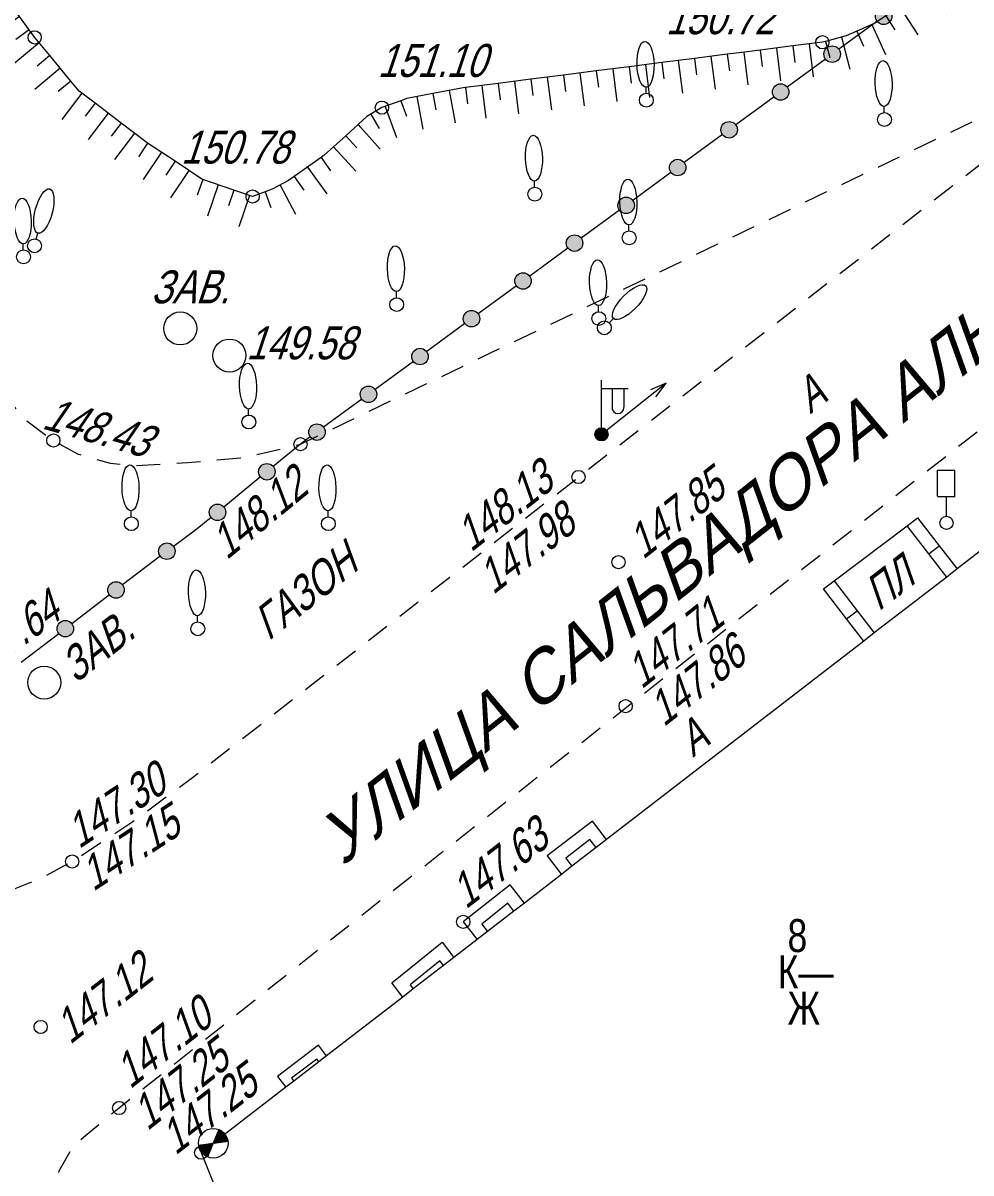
# Model space of a CAD drawing. Header units: metres. Extents: x 382 to 851, y 14083 to 14440.
# Drawn here: x 453 to 481.71, y 14117.26 to 14152.11 of the extents above; entities that cross this region are included whole.
import ezdxf
from ezdxf.enums import TextEntityAlignment as Align

# ---------------------------------------------------------------- set-up
doc = ezdxf.new("R2010")
doc.units = ezdxf.units.M
doc.header["$MEASUREMENT"] = 0
for name, color, linetype, lineweight in [('Бортовой камень', 7, 'Continuous', 25), ('Внутреннее заполнение', 7, 'Continuous', 25), ('Геодезические пункты', 7, 'Continuous', 25), ('Горизонтали', 7, 'Continuous', 25), ('Граница улицы', 7, 'Continuous', 25), ('Здания', 7, 'Continuous', 25), ('Колодцы', 7, 'Continuous', 25), ('Крыльца', 7, 'Continuous', 25), ('Леса и газоны', 7, 'Continuous', 25), ('ЛЭП', 7, 'Continuous', 25), ('Ограды', 7, 'Continuous', 25), ('Отдельно стоящее дерево', 7, 'Continuous', 25), ('Откосы', 7, 'Continuous', 25), ('Светофоры', 7, 'Continuous', 25), ('Фонари', 7, 'Continuous', 25), ('Части зданий', 7, 'Continuous', 25)]:
    doc.layers.add(name, color=color, linetype=linetype, lineweight=lineweight)
doc.styles.add('Style-RUSSIAN_1251', font='RUSSIAN_1251.shx')
doc.styles.add('Style-RUSSIAN_1251 I 0.32289', font='RUSSIAN_1251.shx', dxfattribs={"oblique": 18.5})

# ---------------------------------------------------------------- blocks, each defined once
blk = doc.blocks.new('KOLOD_105')
at = {"layer": 'Колодцы', "color": 251, "linetype": 'Continuous', "lineweight": 9}
blk.add_arc((0, 0), 0.5, 0, 360, dxfattribs=at)
blk = doc.blocks.new('DEREVO_492')
at = {"layer": 'Отдельно стоящее дерево', "color": 251, "linetype": 'Continuous', "lineweight": 9, "flags": 128}
blk.add_lwpolyline([(-0.007, 0.21), (-0.007, 0.393)], dxfattribs=at)
at = {"layer": 'Отдельно стоящее дерево', "color": 251, "linetype": 'Continuous', "lineweight": 9}
blk.add_arc((0, 0), 0.21, 0, 359.99999, dxfattribs=at)
blk.add_ellipse((-0.0255, 1.088), major_axis=(-0.0185, 0.695), ratio=0.3698286, dxfattribs=at)
blk = doc.blocks.new('DEREVO_493')
at = {"layer": 'Отдельно стоящее дерево', "color": 251, "linetype": 'Continuous', "lineweight": 9, "flags": 128}
blk.add_lwpolyline([(-0.007, 0.21), (-0.007, 0.393)], dxfattribs=at)
at = {"layer": 'Отдельно стоящее дерево', "color": 251, "linetype": 'Continuous', "lineweight": 9}
blk.add_arc((0, 0), 0.21, 0, 360, dxfattribs=at)
blk.add_ellipse((-0.025, 1.088), major_axis=(-0.019, 0.695), ratio=0.369829, dxfattribs=at)
blk = doc.blocks.new('PIKET_507')
at = {"layer": 'Горизонтали', "color": 251, "linetype": 'Continuous', "lineweight": 9}
blk.add_arc((0, 0), 0.2, 0, 360, dxfattribs=at)
blk = doc.blocks.new('DEREVO_494')
at = {"layer": 'Отдельно стоящее дерево', "color": 251, "linetype": 'Continuous', "lineweight": 9, "flags": 128}
blk.add_lwpolyline([(-0.007, 0.21), (-0.007, 0.393)], dxfattribs=at)
at = {"layer": 'Отдельно стоящее дерево', "color": 251, "linetype": 'Continuous', "lineweight": 9}
blk.add_arc((0, 0), 0.21, 0, 359.99999, dxfattribs=at)
blk.add_ellipse((-0.0255, 1.088), major_axis=(-0.0185, 0.695), ratio=0.3698286, dxfattribs=at)
blk = doc.blocks.new('DEREVO_495')
at = {"layer": 'Отдельно стоящее дерево', "color": 251, "linetype": 'Continuous', "lineweight": 9, "flags": 128}
blk.add_lwpolyline([(-0.007, 0.21), (-0.007, 0.393)], dxfattribs=at)
at = {"layer": 'Отдельно стоящее дерево', "color": 251, "linetype": 'Continuous', "lineweight": 9}
blk.add_arc((0, 0), 0.21, 0, 360, dxfattribs=at)
blk.add_ellipse((-0.025, 1.088), major_axis=(-0.019, 0.695), ratio=0.369829, dxfattribs=at)
blk = doc.blocks.new('DEREVO_498')
at = {"layer": 'Отдельно стоящее дерево', "color": 251, "linetype": 'Continuous', "lineweight": 9, "flags": 128}
blk.add_lwpolyline([(-0.007, 0.21), (-0.007, 0.393)], dxfattribs=at)
at = {"layer": 'Отдельно стоящее дерево', "color": 251, "linetype": 'Continuous', "lineweight": 9}
blk.add_arc((0, 0), 0.21, 0, 359.99999, dxfattribs=at)
blk.add_ellipse((-0.0255, 1.088), major_axis=(-0.0185, 0.695), ratio=0.3698286, dxfattribs=at)
blk = doc.blocks.new('PIKET_508')
at = {"layer": 'Горизонтали', "color": 251, "linetype": 'Continuous', "lineweight": 9}
blk.add_arc((0, 0), 0.2, 0, 360, dxfattribs=at)
blk = doc.blocks.new('PIKET_510')
at = {"layer": 'Горизонтали', "color": 251, "linetype": 'Continuous', "lineweight": 9}
blk.add_arc((0, 0), 0.2, 0, 360, dxfattribs=at)
blk = doc.blocks.new('DEREVO_499')
at = {"layer": 'Отдельно стоящее дерево', "color": 251, "linetype": 'Continuous', "lineweight": 9, "flags": 128}
blk.add_lwpolyline([(-0.007, 0.21), (-0.007, 0.393)], dxfattribs=at)
at = {"layer": 'Отдельно стоящее дерево', "color": 251, "linetype": 'Continuous', "lineweight": 9}
blk.add_arc((0, 0), 0.21, 0, 359.99999, dxfattribs=at)
blk.add_ellipse((-0.0255, 1.088), major_axis=(-0.0185, 0.695), ratio=0.3698286, dxfattribs=at)
blk = doc.blocks.new('DEREVO_510')
at = {"layer": 'Отдельно стоящее дерево', "color": 251, "linetype": 'Continuous', "lineweight": 9, "flags": 128}
blk.add_lwpolyline([(-0.007, 0.21), (-0.007, 0.393)], dxfattribs=at)
at = {"layer": 'Отдельно стоящее дерево', "color": 251, "linetype": 'Continuous', "lineweight": 9}
blk.add_arc((0, 0), 0.21, 0, 359.99999, dxfattribs=at)
blk.add_ellipse((-0.0255, 1.088), major_axis=(-0.0185, 0.695), ratio=0.3698286, dxfattribs=at)
blk = doc.blocks.new('DEREVO_511')
at = {"layer": 'Отдельно стоящее дерево', "color": 251, "linetype": 'Continuous', "lineweight": 9, "flags": 128}
blk.add_lwpolyline([(-0.007, 0.21), (-0.007, 0.393)], dxfattribs=at)
at = {"layer": 'Отдельно стоящее дерево', "color": 251, "linetype": 'Continuous', "lineweight": 9}
blk.add_arc((0, 0), 0.21, 0, 359.99999, dxfattribs=at)
blk.add_ellipse((-0.0255, 1.088), major_axis=(-0.0185, 0.695), ratio=0.3698286, dxfattribs=at)
blk = doc.blocks.new('DEREVO_512')
at = {"layer": 'Отдельно стоящее дерево', "color": 251, "linetype": 'Continuous', "lineweight": 9, "flags": 128}
blk.add_lwpolyline([(-0.007, 0.21), (-0.007, 0.393)], dxfattribs=at)
at = {"layer": 'Отдельно стоящее дерево', "color": 251, "linetype": 'Continuous', "lineweight": 9}
blk.add_arc((0, 0), 0.21, 0, 359.99999, dxfattribs=at)
blk.add_ellipse((-0.0255, 1.088), major_axis=(-0.0185, 0.695), ratio=0.3698286, dxfattribs=at)
blk = doc.blocks.new('KOLOD_106')
at = {"layer": 'Колодцы', "color": 251, "linetype": 'Continuous', "lineweight": 9}
blk.add_arc((0, 0), 0.5, 0, 360, dxfattribs=at)
blk = doc.blocks.new('KOLOD_107')
at = {"layer": 'Колодцы', "color": 251, "linetype": 'Continuous', "lineweight": 9}
blk.add_arc((0, 0), 0.5, 0, 360, dxfattribs=at)
blk = doc.blocks.new('PIKET_511')
at = {"layer": 'Горизонтали', "color": 251, "linetype": 'Continuous', "lineweight": 9}
blk.add_arc((0, 0), 0.2, 0, 360, dxfattribs=at)
blk = doc.blocks.new('PIKET_512')
at = {"layer": 'Горизонтали', "color": 251, "linetype": 'Continuous', "lineweight": 9}
blk.add_arc((0, 0), 0.2, 0, 360, dxfattribs=at)
blk = doc.blocks.new('PIKET_513')
at = {"layer": 'Горизонтали', "color": 251, "linetype": 'Continuous', "lineweight": 9}
blk.add_arc((0, 0), 0.2, 0, 360, dxfattribs=at)
blk = doc.blocks.new('FNRM1_17')
at = {"layer": 'Фонари', "linetype": 'Continuous', "lineweight": 9}
h = blk.add_hatch(color=251, dxfattribs=at)
edge = h.paths.add_edge_path()
edge.add_arc((0, 0), 0.2, 0, 360)
at = {"layer": 'Фонари', "color": 251, "linetype": 'Continuous', "lineweight": 9}
for p, q in [((0.003, 0.2), (0.003, 1.641)), ((0.017, 1.388), (0.805, 1.388)), ((0.322, 1.371), (0.322, 0.816)), ((0.676, 1.378), (0.676, 0.823))]:
    blk.add_line(p, q, dxfattribs=at)
blk.add_circle((0, 0), 0.2, dxfattribs=at)
blk.add_arc((0.496, 0.809), 0.181, 180, 0, dxfattribs=at)
blk = doc.blocks.new('PIKET_527')
at = {"layer": 'Горизонтали', "color": 251, "linetype": 'Continuous', "lineweight": 9}
blk.add_arc((0, 0), 0.2, 0, 360, dxfattribs=at)
blk = doc.blocks.new('PIKET_529')
at = {"layer": 'Горизонтали', "color": 251, "linetype": 'Continuous', "lineweight": 9}
blk.add_arc((0, 0), 0.2, 0, 360, dxfattribs=at)
blk = doc.blocks.new('msdElementTypeLineString_185')
at = {"layer": 'Откосы', "color": 251, "linetype": 'Continuous', "lineweight": 9}
for p, q in [((0.001, 17.027), (0.149, 16.698)), ((0.355, 16.242), (0.653, 15.585)), ((46.064, 15.636), (46.36, 15.842)), ((45.061, 14.937), (45.654, 15.35)), ((0.859, 15.129), (1.156, 14.471)), ((44.059, 14.239), (44.651, 14.652)), ((1.362, 14.016), (1.659, 13.358)), ((43.056, 13.541), (43.648, 13.953)), ((1.865, 12.902), (2.163, 12.245)), ((40.979, 12.26), (41.61, 12.61)), ((2.369, 11.789), (2.666, 11.131)), ((38.796, 11.162), (39.447, 11.475)), ((37.695, 10.633), (38.346, 10.946)), ((2.872, 10.676), (3.17, 10.018)), ((36.593, 10.105), (37.244, 10.417)), ((35.492, 9.576), (36.143, 9.888)), ((34.39, 9.047), (35.041, 9.359)), ((33.289, 8.518), (33.94, 8.831)), ((3.947, 8.483), (4.29, 7.847)), ((32.188, 7.989), (32.838, 8.302)), ((31.086, 7.461), (31.737, 7.773)), ((4.527, 7.407), (4.87, 6.772)), ((29.985, 6.932), (30.635, 7.244)), ((28.883, 6.403), (29.534, 6.715)), ((5.108, 6.332), (5.451, 5.697)), ((27.782, 5.874), (28.432, 6.187)), ((26.68, 5.345), (27.331, 5.658)), ((5.688, 5.257), (6.031, 4.622)), ((25.579, 4.817), (26.229, 5.129)), ((24.477, 4.288), (25.128, 4.6)), ((6.328, 4.22), (6.769, 3.649)), ((23.376, 3.759), (24.026, 4.071)), ((22.274, 3.23), (22.925, 3.543)), ((7.075, 3.254), (7.516, 2.683)), ((21.173, 2.701), (21.823, 3.014)), ((20.071, 2.173), (20.722, 2.485)), ((7.822, 2.287), (8.264, 1.716)), ((18.97, 1.644), (19.62, 1.956)), ((17.868, 1.115), (18.519, 1.428)), ((8.599, 1.351), (9.181, 0.924)), ((15.568, 0.331), (16.271, 0.498)), ((11.922, 0.004), (12.643, 0.045)), ((14.36, 0.171), (15.079, 0.235))]:
    blk.add_line(p, q, dxfattribs=at)
at = {"layer": 'Откосы', "color": 251, "linetype": 'Continuous', "lineweight": 9, "flags": 128}
for points in [[(42.047, 12.852), (42.144, 12.906), (42.646, 13.255)], [(39.898, 11.691), (40.3, 11.884), (40.541, 12.018)], [(3.375, 9.562), (3.434, 9.432), (3.709, 8.923)], [(16.757, 0.614), (16.889, 0.645), (17.417, 0.899)], [(9.599, 0.651), (10.14, 0.35), (10.239, 0.322)], [(10.72, 0.185), (11.128, 0.068), (11.424, 0.04)], [(13.142, 0.073), (13.471, 0.092), (13.862, 0.126)]]:
    blk.add_lwpolyline(points, dxfattribs=at)
blk = doc.blocks.new('PIKET_534')
at = {"layer": 'Горизонтали', "color": 251, "linetype": 'Continuous', "lineweight": 9}
blk.add_arc((0, 0), 0.2, 0, 360, dxfattribs=at)
blk = doc.blocks.new('PIKET_536')
at = {"layer": 'Горизонтали', "color": 251, "linetype": 'Continuous', "lineweight": 9}
blk.add_arc((0, 0), 0.2, 0, 360, dxfattribs=at)
blk = doc.blocks.new('NIV')
at = {"layer": 'Геодезические пункты', "color": 251, "linetype": 'Continuous', "lineweight": 9}
for p, q in [((-0.45, 0.015), (-0.026, 0.015)), ((-0.448, 0.045), (-0.078, 0.045)), ((-0.444, 0.075), (-0.13, 0.075)), ((-0.438, 0.105), (-0.182, 0.105)), ((-0.429, 0.135), (-0.234, 0.135)), ((-0.419, 0.165), (-0.286, 0.165)), ((-0.406, 0.195), (-0.338, 0.195)), ((0.39, 0.225), (-0.39, -0.225)), ((-0.39, 0.225), (0.39, -0.225)), ((0.026, 0.015), (0.45, 0.015)), ((0.078, 0.045), (0.448, 0.045)), ((0.13, 0.075), (0.444, 0.075)), ((0.182, 0.105), (0.438, 0.105)), ((0.234, 0.135), (0.429, 0.135)), ((0.286, 0.165), (0.419, 0.165)), ((0.338, 0.195), (0.406, 0.195)), ((-0.45, -0.015), (-0.026, -0.015)), ((-0.448, -0.045), (-0.077, -0.045)), ((-0.444, -0.075), (-0.129, -0.075)), ((-0.438, -0.105), (-0.181, -0.105)), ((-0.429, -0.135), (-0.233, -0.135)), ((-0.419, -0.165), (-0.285, -0.165)), ((-0.406, -0.195), (-0.337, -0.195)), ((0.026, -0.015), (0.45, -0.015)), ((0.078, -0.045), (0.448, -0.045)), ((0.13, -0.075), (0.444, -0.075)), ((0.182, -0.105), (0.438, -0.105)), ((0.234, -0.135), (0.429, -0.135)), ((0.286, -0.165), (0.419, -0.165)), ((0.338, -0.195), (0.406, -0.195))]:
    blk.add_line(p, q, dxfattribs=at)
blk.add_arc((0, 0), 0.45, 0, 360, dxfattribs=at)
blk = doc.blocks.new('PIKET_537')
at = {"layer": 'Горизонтали', "color": 251, "linetype": 'Continuous', "lineweight": 9}
blk.add_arc((0, 0), 0.2, 0, 360, dxfattribs=at)
blk = doc.blocks.new('PIKET_540')
at = {"layer": 'Горизонтали', "color": 251, "linetype": 'Continuous', "lineweight": 9}
blk.add_arc((0, 0), 0.2, 0, 360, dxfattribs=at)
blk = doc.blocks.new('DORZN1_59')
at = {"layer": 'Светофоры', "color": 251, "linetype": 'Continuous', "lineweight": 9}
for p, q in [((-0.27, 0.806), (-0.27, 1.603)), ((-0.27, 1.598), (0.252, 1.598)), ((0.252, 0.792), (0.252, 1.589)), ((-0.27, 0.801), (0.248, 0.801)), ((-0.004, 0.2), (-0.004, 0.801))]:
    blk.add_line(p, q, dxfattribs=at)
blk.add_arc((0, 0), 0.2, 0, 360, dxfattribs=at)
blk = doc.blocks.new('PIKET_546')
at = {"layer": 'Горизонтали', "color": 251, "linetype": 'Continuous', "lineweight": 9}
blk.add_arc((0, 0), 0.2, 0, 360, dxfattribs=at)
blk = doc.blocks.new('PIKET_547')
at = {"layer": 'Горизонтали', "color": 251, "linetype": 'Continuous', "lineweight": 9}
blk.add_arc((0, 0), 0.2, 0, 360, dxfattribs=at)
blk = doc.blocks.new('msdElementTypeLine_68')
at = {"layer": 'ЛЭП', "color": 251, "linetype": 'Continuous', "lineweight": 9}
blk.add_line((2.09, 1.69), (0.134, 0.134), dxfattribs=at)
at = {"layer": 'ЛЭП', "color": 251, "linetype": 'Continuous', "lineweight": 9, "flags": 128}
blk.add_lwpolyline([(1.783, 1.275), (2.09, 1.69), (1.615, 1.483)], dxfattribs=at)
blk = doc.blocks.new('msdElementTypeLineString_194')
at = {"layer": 'Откосы', "color": 251, "linetype": 'Continuous', "lineweight": 9}
for p, q in [((52.243, 21.983), (51.442, 21.384)), ((52.243, 21.983), (52.543, 21.582)), ((51.843, 21.683), (52.442, 20.882)), ((51.442, 21.384), (50.642, 20.784)), ((51.442, 21.384), (51.742, 20.983)), ((51.042, 21.084), (51.641, 20.283)), ((50.642, 20.784), (49.841, 20.185)), ((50.642, 20.784), (50.941, 20.384)), ((50.241, 20.485), (50.841, 19.684)), ((49.841, 20.185), (49.04, 19.586)), ((49.441, 19.886), (50.04, 19.085)), ((49.841, 20.185), (50.141, 19.785)), ((49.04, 19.586), (48.24, 18.987)), ((49.04, 19.586), (49.34, 19.186)), ((48.64, 19.287), (49.239, 18.486)), ((48.24, 18.987), (47.439, 18.388)), ((48.24, 18.987), (48.539, 18.587)), ((47.839, 18.687), (48.439, 17.887)), ((47.439, 18.388), (46.638, 17.789)), ((47.439, 18.388), (47.739, 17.987)), ((46.638, 17.789), (45.838, 17.19)), ((46.638, 17.789), (46.938, 17.388)), ((47.039, 18.088), (47.638, 17.288)), ((46.238, 17.489), (46.837, 16.688)), ((45.838, 17.19), (45.037, 16.59)), ((45.838, 17.19), (46.137, 16.789)), ((45.437, 16.89), (46.037, 16.089)), ((45.037, 16.59), (44.237, 15.991)), ((45.037, 16.59), (45.337, 16.19)), ((44.637, 16.291), (45.236, 15.49)), ((44.237, 15.991), (43.436, 15.392)), ((43.836, 15.692), (44.435, 14.891)), ((44.237, 15.991), (44.536, 15.591)), ((43.436, 15.392), (42.635, 14.793)), ((43.436, 15.392), (43.735, 14.992)), ((43.036, 15.093), (43.635, 14.292)), ((42.635, 14.793), (41.835, 14.194)), ((42.635, 14.793), (42.935, 14.393)), ((42.235, 14.493), (42.834, 13.693)), ((41.835, 14.194), (41.034, 13.595)), ((41.835, 14.194), (42.134, 13.794)), ((41.034, 13.595), (40.233, 12.996)), ((41.034, 13.595), (41.334, 13.194)), ((41.434, 13.894), (42.033, 13.094)), ((1.144, 12.786), (1.001, 13.26)), ((40.634, 13.295), (41.233, 12.495)), ((40.233, 12.996), (39.433, 12.396)), ((40.233, 12.996), (40.533, 12.595)), ((1.144, 12.786), (0.665, 12.641)), ((39.833, 12.696), (40.432, 11.895)), ((1.349, 12.333), (0.48, 11.84)), ((39.433, 12.396), (38.632, 11.797)), ((39.433, 12.396), (39.732, 11.996)), ((1.596, 11.898), (1.161, 11.652)), ((2.09, 11.029), (1.596, 11.898)), ((39.032, 12.097), (39.631, 11.296)), ((38.632, 11.797), (37.831, 11.198)), ((38.632, 11.797), (38.932, 11.397)), ((1.843, 11.464), (0.974, 10.97)), ((37.831, 11.198), (37.031, 10.599)), ((37.831, 11.198), (38.131, 10.798)), ((38.232, 11.498), (38.831, 10.697)), ((2.09, 11.029), (1.655, 10.782)), ((2.584, 10.159), (2.09, 11.029)), ((37.431, 10.899), (38.03, 10.098)), ((2.337, 10.594), (1.467, 10.1)), ((37.031, 10.599), (36.23, 10)), ((37.031, 10.599), (37.33, 10.199)), ((2.584, 10.159), (2.149, 9.912)), ((36.63, 10.299), (37.23, 9.499)), ((36.23, 10), (35.429, 9.401)), ((36.23, 10), (36.53, 9.6)), ((2.831, 9.724), (1.961, 9.231)), ((35.83, 9.7), (36.429, 8.9)), ((3.081, 9.292), (2.676, 8.998)), ((3.667, 8.482), (3.081, 9.292)), ((35.429, 9.401), (34.629, 8.802)), ((35.029, 9.101), (35.628, 8.301)), ((35.429, 9.401), (35.729, 9)), ((3.374, 8.887), (2.564, 8.3)), ((34.629, 8.802), (33.828, 8.203)), ((34.629, 8.802), (34.928, 8.401)), ((3.667, 8.482), (3.262, 8.188)), ((4.254, 7.672), (3.667, 8.482)), ((34.228, 8.502), (34.828, 7.701)), ((3.96, 8.077), (3.15, 7.49)), ((33.828, 8.203), (33.027, 7.603)), ((33.828, 8.203), (34.128, 7.802)), ((4.254, 7.672), (3.849, 7.378)), ((4.84, 6.862), (4.254, 7.672)), ((33.428, 7.903), (34.027, 7.102)), ((33.027, 7.603), (33.327, 7.203)), ((4.547, 7.267), (3.737, 6.68)), ((32.219, 7.015), (31.38, 6.471)), ((32.219, 7.015), (32.491, 6.595)), ((32.627, 7.304), (33.226, 6.503)), ((4.84, 6.862), (4.435, 6.568)), ((5.427, 6.052), (4.84, 6.862)), ((31.8, 6.743), (32.344, 5.904)), ((5.133, 6.457), (4.323, 5.87)), ((31.38, 6.471), (31.652, 6.051)), ((5.427, 6.052), (5.022, 5.759)), ((30.496, 6.011), (30.701, 5.555)), ((30.952, 6.216), (31.362, 5.304)), ((5.731, 5.655), (4.96, 5.018)), ((29.055, 5.624), (29.18, 4.632)), ((29.548, 5.7), (29.677, 5.217)), ((30.031, 5.828), (30.289, 4.862)), ((6.05, 5.27), (5.664, 4.951)), ((6.687, 4.499), (6.05, 5.27)), ((26.575, 5.31), (25.582, 5.184)), ((26.079, 5.247), (26.204, 4.255)), ((26.575, 5.31), (26.637, 4.814)), ((27.071, 5.373), (27.196, 4.381)), ((28.559, 5.562), (27.567, 5.436)), ((27.567, 5.436), (27.629, 4.94)), ((28.063, 5.499), (28.188, 4.507)), ((28.559, 5.562), (28.621, 5.065)), ((6.368, 4.885), (5.598, 4.247)), ((23.598, 4.933), (22.606, 4.807)), ((24.59, 5.059), (23.598, 4.933)), ((23.598, 4.933), (23.661, 4.437)), ((24.094, 4.996), (24.22, 4.004)), ((25.582, 5.184), (24.59, 5.059)), ((24.59, 5.059), (24.653, 4.563)), ((25.086, 5.122), (25.212, 4.129)), ((25.582, 5.184), (25.645, 4.688)), ((20.622, 4.555), (19.63, 4.43)), ((21.614, 4.681), (20.622, 4.555)), ((20.622, 4.555), (20.685, 4.059)), ((21.118, 4.618), (21.244, 3.626)), ((22.606, 4.807), (21.614, 4.681)), ((21.614, 4.681), (21.677, 4.185)), ((22.11, 4.744), (22.236, 3.752)), ((22.606, 4.807), (22.669, 4.311)), ((23.102, 4.87), (23.228, 3.878)), ((6.687, 4.499), (6.302, 4.181)), ((18.146, 4.215), (18.333, 3.232)), ((19.63, 4.43), (18.638, 4.304)), ((18.638, 4.304), (18.701, 3.808)), ((19.134, 4.367), (19.26, 3.375)), ((19.63, 4.43), (19.693, 3.934)), ((20.126, 4.493), (20.252, 3.501)), ((7.022, 4.131), (6.417, 3.335)), ((16.681, 3.903), (16.853, 3.433)), ((17.164, 4.027), (17.351, 3.045)), ((17.655, 4.121), (17.749, 3.63)), ((7.42, 3.829), (7.117, 3.431)), ((7.818, 3.526), (7.213, 2.73)), ((8.216, 3.223), (7.42, 3.829)), ((15.773, 3.494), (16.028, 3.064)), ((16.212, 3.731), (16.555, 2.792)), ((8.216, 3.223), (7.913, 2.825)), ((15.387, 3.18), (16.058, 2.439)), ((8.614, 2.921), (8.009, 2.125)), ((15.016, 2.844), (15.352, 2.474)), ((9.014, 2.621), (8.737, 2.205)), ((9.846, 2.067), (9.014, 2.621)), ((14.646, 2.508), (15.317, 1.767)), ((9.43, 2.344), (8.875, 1.512)), ((14.266, 2.183), (13.452, 1.603)), ((14.266, 2.183), (14.556, 1.776)), ((9.846, 2.067), (9.569, 1.651)), ((10.262, 1.789), (9.707, 0.957)), ((13.859, 1.893), (14.439, 1.079)), ((10.681, 1.517), (10.519, 1.044)), ((11.627, 1.194), (10.681, 1.517)), ((13.452, 1.603), (13.742, 1.196)), ((11.154, 1.356), (10.831, 0.409)), ((11.627, 1.194), (11.465, 0.721)), ((12.57, 1.141), (12.745, 0.672)), ((13.024, 1.347), (13.491, 0.463)), ((12.1, 1.032), (11.777, 0.086))]:
    blk.add_line(p, q, dxfattribs=at)
at = {"layer": 'Откосы', "color": 251, "linetype": 'Continuous', "lineweight": 9, "flags": 128}
for points in [[(1.596, 11.898), (1.201, 12.595), (1.144, 12.786)], [(3.081, 9.292), (3.06, 9.32), (2.584, 10.159)], [(33.027, 7.603), (32.381, 7.119), (32.219, 7.015)], [(31.38, 6.471), (31.065, 6.266), (31.024, 6.248), (30.496, 6.011)], [(6.05, 5.27), (5.593, 5.822), (5.427, 6.052)], [(30.496, 6.011), (30.175, 5.866), (29.548, 5.7)], [(29.548, 5.7), (29.455, 5.675), (28.559, 5.562)], [(27.567, 5.436), (26.933, 5.356), (26.575, 5.31)], [(7.42, 3.829), (6.94, 4.193), (6.687, 4.499)], [(18.638, 4.304), (18.568, 4.295), (17.655, 4.121)], [(16.681, 3.903), (16.111, 3.694), (15.773, 3.494)], [(17.655, 4.121), (16.87, 3.972), (16.681, 3.903)], [(15.773, 3.494), (15.658, 3.426), (15.016, 2.844)], [(9.014, 2.621), (8.961, 2.657), (8.216, 3.223)], [(15.016, 2.844), (14.365, 2.253), (14.266, 2.183)], [(10.681, 1.517), (10.658, 1.525), (9.846, 2.067)], [(13.452, 1.603), (13.285, 1.485), (12.788, 1.222), (12.57, 1.141)], [(12.57, 1.141), (12.194, 1), (11.627, 1.194)]]:
    blk.add_lwpolyline(points, dxfattribs=at)
blk = doc.blocks.new('DEREVO_524')
at = {"layer": 'Отдельно стоящее дерево', "color": 251, "linetype": 'Continuous', "lineweight": 9, "flags": 128}
blk.add_lwpolyline([(-0.007, 0.21), (-0.007, 0.393)], dxfattribs=at)
at = {"layer": 'Отдельно стоящее дерево', "color": 251, "linetype": 'Continuous', "lineweight": 9}
blk.add_arc((0, 0), 0.21, 0, 359.99999, dxfattribs=at)
blk.add_ellipse((-0.0255, 1.088), major_axis=(-0.0185, 0.695), ratio=0.3698286, dxfattribs=at)
blk = doc.blocks.new('DEREVO_525')
at = {"layer": 'Отдельно стоящее дерево', "color": 251, "linetype": 'Continuous', "lineweight": 9, "flags": 128}
blk.add_lwpolyline([(-0.007, 0.21), (-0.007, 0.393)], dxfattribs=at)
at = {"layer": 'Отдельно стоящее дерево', "color": 251, "linetype": 'Continuous', "lineweight": 9}
blk.add_arc((0, 0), 0.21, 0, 359.99999, dxfattribs=at)
blk.add_ellipse((-0.0255, 1.088), major_axis=(-0.0185, 0.695), ratio=0.3698286, dxfattribs=at)
blk = doc.blocks.new('DEREVO_526')
at = {"layer": 'Отдельно стоящее дерево', "color": 251, "linetype": 'Continuous', "lineweight": 9, "flags": 128}
blk.add_lwpolyline([(-0.007, 0.21), (-0.007, 0.393)], dxfattribs=at)
at = {"layer": 'Отдельно стоящее дерево', "color": 251, "linetype": 'Continuous', "lineweight": 9}
blk.add_arc((0, 0), 0.21, 0, 360, dxfattribs=at)
blk.add_ellipse((-0.026, 1.088), major_axis=(-0.019, 0.695), ratio=0.369829, dxfattribs=at)
blk = doc.blocks.new('DEREVO_527')
at = {"layer": 'Отдельно стоящее дерево', "color": 251, "linetype": 'Continuous', "lineweight": 9, "flags": 128}
blk.add_lwpolyline([(-0.007, 0.21), (-0.007, 0.393)], dxfattribs=at)
at = {"layer": 'Отдельно стоящее дерево', "color": 251, "linetype": 'Continuous', "lineweight": 9}
blk.add_arc((0, 0), 0.21, 0, 359.99999, dxfattribs=at)
blk.add_ellipse((-0.0255, 1.088), major_axis=(-0.0185, 0.695), ratio=0.3698286, dxfattribs=at)
blk = doc.blocks.new('msdElementTypeLineString_214')
at = {"layer": 'Ограды', "linetype": 'Continuous', "lineweight": 9}
h = blk.add_hatch(color=251, dxfattribs=at)
edge = h.paths.add_edge_path()
edge.add_arc((45.987, 23.373), 0.25, 0, 360)
h = blk.add_hatch(color=251, dxfattribs=at)
edge = h.paths.add_edge_path()
edge.add_arc((44.427, 22.228), 0.25, 0, 360)
h = blk.add_hatch(color=251, dxfattribs=at)
edge = h.paths.add_edge_path()
edge.add_arc((42.866, 21.082), 0.25, 0, 360)
h = blk.add_hatch(color=251, dxfattribs=at)
edge = h.paths.add_edge_path()
edge.add_arc((41.305, 19.937), 0.25, 0, 360)
h = blk.add_hatch(color=251, dxfattribs=at)
edge = h.paths.add_edge_path()
edge.add_arc((39.745, 18.792), 0.25, 0, 360)
h = blk.add_hatch(color=251, dxfattribs=at)
edge = h.paths.add_edge_path()
edge.add_arc((38.184, 17.646), 0.25, 0, 360)
h = blk.add_hatch(color=251, dxfattribs=at)
edge = h.paths.add_edge_path()
edge.add_arc((36.623, 16.501), 0.25, 0, 360)
h = blk.add_hatch(color=251, dxfattribs=at)
edge = h.paths.add_edge_path()
edge.add_arc((35.062, 15.355), 0.25, 0, 360)
h = blk.add_hatch(color=251, dxfattribs=at)
edge = h.paths.add_edge_path()
edge.add_arc((33.502, 14.21), 0.25, 0, 360)
h = blk.add_hatch(color=251, dxfattribs=at)
edge = h.paths.add_edge_path()
edge.add_arc((31.941, 13.065), 0.25, 0, 360)
h = blk.add_hatch(color=251, dxfattribs=at)
edge = h.paths.add_edge_path()
edge.add_arc((30.38, 11.919), 0.25, 0, 360)
h = blk.add_hatch(color=251, dxfattribs=at)
edge = h.paths.add_edge_path()
edge.add_arc((28.82, 10.774), 0.25, 0, 360)
h = blk.add_hatch(color=251, dxfattribs=at)
edge = h.paths.add_edge_path()
edge.add_arc((27.303, 9.572), 0.25, 0, 360)
h = blk.add_hatch(color=251, dxfattribs=at)
edge = h.paths.add_edge_path()
edge.add_arc((25.807, 8.343), 0.25, 0, 360)
h = blk.add_hatch(color=251, dxfattribs=at)
edge = h.paths.add_edge_path()
edge.add_arc((24.273, 7.164), 0.25, 0, 360)
h = blk.add_hatch(color=251, dxfattribs=at)
edge = h.paths.add_edge_path()
edge.add_arc((22.733, 5.991), 0.25, 0, 360)
h = blk.add_hatch(color=251, dxfattribs=at)
edge = h.paths.add_edge_path()
edge.add_arc((21.195, 4.815), 0.25, 0, 360)
at = {"layer": 'Ограды', "color": 251, "linetype": 'Continuous', "lineweight": 9}
for p, q in [((44.225, 22.08), (43.068, 21.23)), ((41.104, 19.789), (39.946, 18.94)), ((39.543, 18.644), (38.386, 17.794)), ((37.983, 17.498), (36.825, 16.649)), ((36.422, 16.353), (35.264, 15.503)), ((34.861, 15.208), (33.704, 14.358)), ((33.3, 14.062), (32.143, 13.213)), ((31.74, 12.917), (30.582, 12.067)), ((30.179, 11.772), (29.021, 10.922)), ((27.11, 9.414), (26, 8.502)), ((24.073, 7.015), (22.932, 6.143)), ((22.535, 5.839), (21.394, 4.967)), ((20.997, 4.663), (19.856, 3.791))]:
    blk.add_line(p, q, dxfattribs=at)
at = {"layer": 'Ограды', "color": 251, "linetype": 'Continuous', "lineweight": 9, "flags": 128}
for points in [[(45.786, 23.225), (45.7, 23.162), (44.628, 22.376)], [(42.665, 20.934), (42.327, 20.687), (41.507, 20.085)], [(28.618, 10.626), (28.318, 10.406), (27.496, 9.731)], [(25.614, 8.185), (25.144, 7.798), (24.475, 7.311)]]:
    blk.add_lwpolyline(points, dxfattribs=at)
at = {"layer": 'Ограды', "color": 251, "linetype": 'Continuous', "lineweight": 9}
for centre in [(45.987, 23.373), (45.987, 23.373), (44.427, 22.228), (44.427, 22.228), (42.866, 21.082), (42.866, 21.082), (41.305, 19.937), (41.305, 19.937), (39.745, 18.792), (39.745, 18.792), (38.184, 17.646), (38.184, 17.646), (36.623, 16.501), (36.623, 16.501), (35.062, 15.355), (35.062, 15.355), (33.502, 14.21), (33.502, 14.21), (31.941, 13.065), (31.941, 13.065), (30.38, 11.919), (30.38, 11.919), (28.82, 10.774), (28.82, 10.774), (27.303, 9.572), (27.303, 9.572), (25.807, 8.343), (25.807, 8.343), (24.273, 7.164), (24.273, 7.164), (22.733, 5.991), (22.733, 5.991), (21.195, 4.815), (21.195, 4.815)]:
    blk.add_circle(centre, 0.25, dxfattribs=at)
blk = doc.blocks.new('msdElementTypeLineString_215')
at = {"layer": 'Бортовой камень', "color": 251, "linetype": 'Continuous', "lineweight": 9}
for p, q in [((51.386, 23.468), (51.944, 23.902)), ((50.434, 22.726), (50.991, 23.16)), ((49.481, 21.984), (50.039, 22.419)), ((48.529, 21.242), (49.087, 21.677)), ((47.576, 20.501), (48.134, 20.935)), ((46.624, 19.759), (47.182, 20.193)), ((45.671, 19.017), (46.229, 19.452)), ((44.719, 18.275), (45.277, 18.71)), ((43.767, 17.533), (44.325, 17.968)), ((42.814, 16.792), (43.372, 17.226)), ((41.862, 16.05), (42.42, 16.484)), ((40.909, 15.308), (41.467, 15.743)), ((39.957, 14.566), (40.515, 15.001)), ((39.004, 13.825), (39.562, 14.259)), ((38.052, 13.083), (38.61, 13.517)), ((37.1, 12.341), (37.658, 12.776)), ((36.147, 11.599), (36.705, 12.034)), ((35.195, 10.858), (35.753, 11.292)), ((34.242, 10.116), (34.8, 10.55)), ((33.29, 9.374), (33.848, 9.809)), ((32.337, 8.632), (32.895, 9.067)), ((31.385, 7.891), (31.943, 8.325)), ((30.432, 7.149), (30.99, 7.583)), ((29.48, 6.407), (30.038, 6.842)), ((28.528, 5.665), (29.086, 6.1)), ((26.598, 4.215), (27.166, 4.635)), ((24.597, 2.864), (25.188, 3.253)), ((23.55, 2.266), (24.172, 2.602)), ((22.439, 1.796), (23.095, 2.06))]:
    blk.add_line(p, q, dxfattribs=at)
at = {"layer": 'Бортовой камень', "color": 251, "linetype": 'Continuous', "lineweight": 9, "flags": 128}
for points in [[(27.568, 4.933), (27.921, 5.193), (28.133, 5.358)], [(25.606, 3.527), (26.158, 3.89), (26.195, 3.918)]]:
    blk.add_lwpolyline(points, dxfattribs=at)
blk = doc.blocks.new('msdElementTypeLineString_221')
at = {"layer": 'Бортовой камень', "color": 251, "linetype": 'Continuous', "lineweight": 9}
for p, q in [((42.28, 34.737), (41.925, 34.727)), ((39.379, 33.45), (38.821, 33.011)), ((38.428, 32.702), (37.869, 32.263)), ((37.476, 31.954), (36.918, 31.515)), ((36.525, 31.206), (35.966, 30.767)), ((35.573, 30.458), (35.014, 30.02)), ((34.621, 29.711), (34.063, 29.272)), ((33.67, 28.963), (33.111, 28.524)), ((32.718, 28.215), (32.16, 27.776)), ((31.767, 27.467), (31.208, 27.028)), ((30.815, 26.719), (30.256, 26.28)), ((29.863, 25.971), (29.305, 25.532)), ((28.912, 25.223), (28.353, 24.784)), ((27.96, 24.475), (27.402, 24.036)), ((27.009, 23.727), (26.45, 23.288)), ((26.057, 22.979), (25.499, 22.54)), ((25.105, 22.231), (24.547, 21.792)), ((24.154, 21.483), (23.595, 21.044)), ((23.202, 20.735), (22.644, 20.296)), ((22.251, 19.987), (21.692, 19.548)), ((21.299, 19.239), (20.741, 18.8)), ((20.347, 18.491), (19.789, 18.052)), ((19.396, 17.743), (18.837, 17.304)), ((18.444, 16.995), (17.886, 16.556)), ((17.493, 16.247), (16.934, 15.808)), ((16.541, 15.499), (15.983, 15.06)), ((15.59, 14.751), (15.031, 14.312)), ((14.638, 14.003), (14.079, 13.564)), ((13.686, 13.255), (13.128, 12.817)), ((12.735, 12.508), (12.176, 12.069)), ((11.783, 11.76), (11.225, 11.321)), ((10.832, 11.012), (10.273, 10.573)), ((9.88, 10.264), (9.322, 9.825)), ((8.929, 9.515), (8.372, 9.074)), ((7.981, 8.763), (7.425, 8.321)), ((7.033, 8.01), (6.477, 7.568)), ((6.086, 7.257), (5.529, 6.815)), ((5.138, 6.504), (4.582, 6.062)), ((4.19, 5.751), (3.634, 5.309)), ((3.243, 4.998), (2.686, 4.556)), ((0.135, 0.35), (0.196, 0))]:
    blk.add_line(p, q, dxfattribs=at)
at = {"layer": 'Бортовой камень', "color": 251, "linetype": 'Continuous', "lineweight": 9, "flags": 128}
for points in [[(41.425, 34.713), (41.403, 34.712), (41.134, 34.606), (40.77, 34.443)], [(40.347, 34.176), (39.949, 33.901), (39.8, 33.781), (39.772, 33.759)], [(2.295, 4.245), (1.971, 3.988), (1.741, 3.8)], [(1.354, 3.483), (0.886, 3.1), (0.813, 3.025)], [(0.475, 2.658), (0.146, 2.071), (0.137, 2.035)], [(0.031, 1.548), (0.001, 1.117), (0.049, 0.842)]]:
    blk.add_lwpolyline(points, dxfattribs=at)
blk = doc.blocks.new('msdElementTypeTextNode_21')
at = {"layer": 'Здания', "color": 251, "linetype": 'Continuous', "lineweight": 9, "style": 'Style-RUSSIAN_1251', "width": 0.799996}
for s, p in [(' 8', (0, 1.1)), ('К—', (0, 0)), (' Ж', (0, -1.1))]:
    blk.add_text(s, height=1, dxfattribs=at).set_placement(p, align=Align.MIDDLE_LEFT)

msp = doc.modelspace()

# ---------------------------------------------------------------- linework, layer by layer
at = {"layer": 'Внутреннее заполнение', "color": 251, "linetype": 'Continuous', "lineweight": 9, "flags": 128}
for points in [[(480.435, 14136.021), (480.754, 14136.262)], [(477.946, 14134.054), (478.265, 14134.295)], [(470.359, 14127.118), (470.171, 14127.363), (469.436, 14126.797), (469.626, 14126.552)], [(467.866, 14125.192), (467.683, 14125.43), (466.89, 14124.801), (467.065, 14124.574)], [(465.734, 14123.545), (465.625, 14123.686), (464.72, 14122.956), (464.813, 14122.835)], [(461.956, 14120.628), (461.893, 14120.709), (461.131, 14120.13), (461.199, 14120.043)]]:
    msp.add_lwpolyline(points, dxfattribs=at)
at = {"layer": 'Здания', "color": 251, "linetype": 'Continuous', "lineweight": 9, "flags": 128}
msp.add_lwpolyline([(491.095, 14143.134), (481.294, 14135.564), (480.977, 14135.319), (478.783, 14133.625), (478.467, 14133.38), (470.676, 14127.363), (470.359, 14127.118), (469.626, 14126.552), (469.31, 14126.307), (468.183, 14125.437), (467.866, 14125.192), (467.065, 14124.574), (466.749, 14124.329), (466.05, 14123.79), (465.734, 14123.545), (464.813, 14122.835), (464.497, 14122.59), (462.194, 14120.811), (461.956, 14120.628), (461.199, 14120.043), (460.961, 14119.859), (459.051, 14118.384), (458.39, 14117.873), (460.024, 14113.783)], dxfattribs=at)
at = {"layer": 'Крыльца', "color": 251, "linetype": 'Continuous', "lineweight": 9, "flags": 128}
for points in [[(480.977, 14135.319), (480.435, 14136.021), (479.777, 14136.873), (480.096, 14137.114), (480.754, 14136.262), (481.294, 14135.564)], [(477.565, 14135.202), (479.777, 14136.873)], [(478.467, 14133.38), (477.946, 14134.054), (477.246, 14134.961), (477.565, 14135.202), (478.265, 14134.295), (478.783, 14133.625)]]:
    msp.add_lwpolyline(points, dxfattribs=at)
at = {"layer": 'Части зданий', "color": 251, "linetype": 'Continuous', "lineweight": 9, "flags": 128}
for points in [[(470.676, 14127.363), (470.243, 14127.923), (468.875, 14126.87), (469.31, 14126.307)], [(468.183, 14125.437), (467.752, 14125.995), (466.332, 14124.869), (466.749, 14124.329)], [(464.497, 14122.59), (464.164, 14123.021), (465.692, 14124.253), (466.05, 14123.79)], [(462.194, 14120.811), (461.949, 14121.128), (460.709, 14120.186), (460.961, 14119.859)]]:
    msp.add_lwpolyline(points, dxfattribs=at)

# ---------------------------------------------------------------- block references
at = {"layer": 'Бортовой камень', "color": 251, "linetype": 'Continuous', "lineweight": 9}
for name, p in [('msdElementTypeLineString_215', (430.168, 14124.02)), ('msdElementTypeLineString_221', (453.938, 14115.237))]:
    msp.add_blockref(name, p, dxfattribs=at)
at = {"layer": 'Геодезические пункты', "color": 251, "linetype": 'Continuous', "lineweight": 9, "rotation": 37.6821}
msp.add_blockref('NIV', (458.76, 14118.159), dxfattribs=at)
at = {"layer": 'Горизонтали', "color": 251, "linetype": 'Continuous', "lineweight": 9}
for name, p in [('PIKET_513', (453.35, 14151.673)), ('PIKET_510', (477.212, 14151.526)), ('PIKET_512', (463.868, 14149.545)), ('PIKET_511', (459.951, 14146.851)), ('PIKET_507', (453.914, 14139.458)), ('PIKET_508', (461.399, 14139.343)), ('PIKET_529', (469.824, 14138.352)), ('PIKET_537', (471.037, 14135.77)), ('PIKET_546', (471.251, 14131.403)), ('PIKET_527', (454.484, 14126.699)), ('PIKET_540', (466.332, 14124.869)), ('PIKET_534', (453.53, 14121.682)), ('PIKET_547', (455.909, 14119.225)), ('PIKET_536', (458.39, 14117.873))]:
    msp.add_blockref(name, p, dxfattribs=at)
at = {"layer": 'Здания', "color": 251, "linetype": 'Continuous', "lineweight": 9}
msp.add_blockref('msdElementTypeTextNode_21', (475.86, 14123.353), dxfattribs=at)
at = {"layer": 'Колодцы', "color": 251, "linetype": 'Continuous', "lineweight": 9}
for name, p in [('KOLOD_106', (457.76, 14142.852)), ('KOLOD_107', (459.249, 14142.032)), ('KOLOD_105', (453.64, 14132.12))]:
    msp.add_blockref(name, p, dxfattribs=at)
at = {"layer": 'ЛЭП', "color": 251, "linetype": 'Continuous', "lineweight": 9}
msp.add_blockref('msdElementTypeLine_68', (470.387, 14139.509), dxfattribs=at)
at = {"layer": 'Ограды', "color": 251, "linetype": 'Continuous', "lineweight": 9}
msp.add_blockref('msdElementTypeLineString_214', (433.081, 14128.937), dxfattribs=at)
at = {"layer": 'Отдельно стоящее дерево', "color": 251, "linetype": 'Continuous', "lineweight": 9}
for name, p in [('DEREVO_512', (471.879, 14149.77)), ('DEREVO_524', (479.091, 14149.187)), ('DEREVO_510', (468.499, 14146.923)), ('DEREVO_525', (471.36, 14145.597)), ('DEREVO_494', (453.011, 14145.022)), ('DEREVO_511', (464.316, 14143.575)), ('DEREVO_527', (470.441, 14143.151)), ('DEREVO_499', (459.838, 14140.017)), ('DEREVO_493', (456.276, 14136.934)), ('DEREVO_498', (462.244, 14136.934)), ('DEREVO_492', (458.289, 14133.751))]:
    msp.add_blockref(name, p, dxfattribs=at)
for name, p, rotation in [('DEREVO_495', (453.342, 14145.359), 343.539930521322), ('DEREVO_526', (470.606, 14142.874), 314.052777290791)]:
    msp.add_blockref(name, p, dxfattribs=dict(at, rotation=rotation))
at = {"layer": 'Откосы', "color": 251, "linetype": 'Continuous', "lineweight": 9}
for name, p in [('msdElementTypeLineString_194', (447.757, 14145.851)), ('msdElementTypeLineString_185', (444.51, 14138.698))]:
    msp.add_blockref(name, p, dxfattribs=at)
at = {"layer": 'Светофоры', "color": 251, "linetype": 'Continuous', "lineweight": 9}
msp.add_blockref('DORZN1_59', (480.974, 14136.959), dxfattribs=at)
at = {"layer": 'Фонари', "color": 251, "linetype": 'Continuous', "lineweight": 9}
msp.add_blockref('FNRM1_17', (470.521, 14139.643), dxfattribs=at)

# ---------------------------------------------------------------- texts
at = {"layer": 'Горизонтали', "color": 251, "linetype": 'Continuous', "lineweight": 9, "style": 'Style-RUSSIAN_1251 I 0.32289', "oblique": 18.5, "width": 0.799996}
for s, p in [('150.72', (472.47, 14151.769)), ('151.10', (463.736, 14150.475)), ('150.78', (457.778, 14147.846))]:
    msp.add_text(s, height=1, dxfattribs=at).set_placement(p)
at = {"layer": 'Горизонтали', "color": 251, "linetype": 'Continuous', "lineweight": 9, "style": 'Style-RUSSIAN_1251 I 0.32289', "oblique": 18.5}
for s, rotation, width, p in [('148.43', 344.0732, 0.799996, (453.543, 14139.828)), ('148.13', 37.9125, 0.8, (466.563, 14136.054)), ('148.12', 39.4046, 0.799996, (459.164, 14135.817)), ('147.85', 38.0208, 0.799996, (471.777, 14135.831)), ('147.98', 37.9125, 0.8, (467.234, 14134.765)), ('147.71', 38.2972, 0.8, (471.73, 14131.901)), ('147.86', 38.2972, 0.8, (472.405, 14130.757)), ('147.30', 33.3318, 0.8, (454.687, 14127.064)), ('147.15', 33.3318, 0.8, (455.119, 14125.773)), ('147.63', 37.6819, 0.799996, (466.409, 14125.233)), ('147.10', 38.2972, 0.8, (456.239, 14119.782)), ('147.25', 38.2972, 0.8, (456.761, 14118.515)), ('147.25', 37.6819, 0.799996, (457.611, 14117.775))]:
    msp.add_text(s, height=1, rotation=rotation, dxfattribs=dict(at, width=width)).set_placement(p)
at = {"layer": 'Горизонтали', "color": 251, "linetype": 'Continuous', "lineweight": 9, "style": 'Style-RUSSIAN_1251 I 0.32289', "oblique": 18.5, "width": 0.799996}
for s, rotation, p in [('147.64', 36.0948, (451.27, 14132.57)), ('147.12', 38.0208, (454.111, 14121.525))]:
    msp.add_text(s, height=1, rotation=rotation, dxfattribs=at).set_placement(p, align=Align.MIDDLE_LEFT)
at = {"layer": 'Граница улицы', "color": 251, "linetype": 'Continuous', "lineweight": 9, "style": 'Style-RUSSIAN_1251 I 0.32289', "oblique": 18.5}
msp.add_text('УЛИЦА САЛЬВАДОРА АЛЬЕНДЕ', height=1.5, rotation=38.2969, dxfattribs=at).set_placement((462.652, 14126.536))
at = {"layer": 'Граница улицы', "color": 251, "linetype": 'Continuous', "lineweight": 9, "style": 'Style-RUSSIAN_1251 I 0.32289', "oblique": 18.5, "width": 0.799996}
for p in [(476.846, 14140.243), (473.287, 14129.837)]:
    msp.add_text('А', height=1, rotation=38.2972, dxfattribs=at).set_placement(p)
at = {"layer": 'Колодцы', "color": 251, "linetype": 'Continuous', "lineweight": 9, "style": 'Style-RUSSIAN_1251 I 0.32289', "oblique": 18.5, "width": 0.799996}
for s, p in [('ЗАВ.', (456.861, 14143.612)), ('149.58', (459.759, 14141.915))]:
    msp.add_text(s, height=1, dxfattribs=at).set_placement(p)
msp.add_text('ЗАВ.', height=1, rotation=38.0208, dxfattribs=at).set_placement((454.276, 14132.467), align=Align.MIDDLE_LEFT)
at = {"layer": 'Крыльца', "color": 251, "linetype": 'Continuous', "lineweight": 9, "style": 'Style-RUSSIAN_1251 I 0.32289', "oblique": 18.5, "width": 0.799996}
msp.add_text('ПЛ', height=1, rotation=37.6821, dxfattribs=at).set_placement((478.918, 14134.266))
at = {"layer": 'Леса и газоны', "color": 251, "linetype": 'Continuous', "lineweight": 9, "style": 'Style-RUSSIAN_1251 I 0.32289', "oblique": 18.5, "width": 0.799996}
msp.add_text('ГАЗОН', height=1, rotation=38.5506, dxfattribs=at).set_placement((460.437, 14133.367))

doc.saveas('drawing.dxf')
